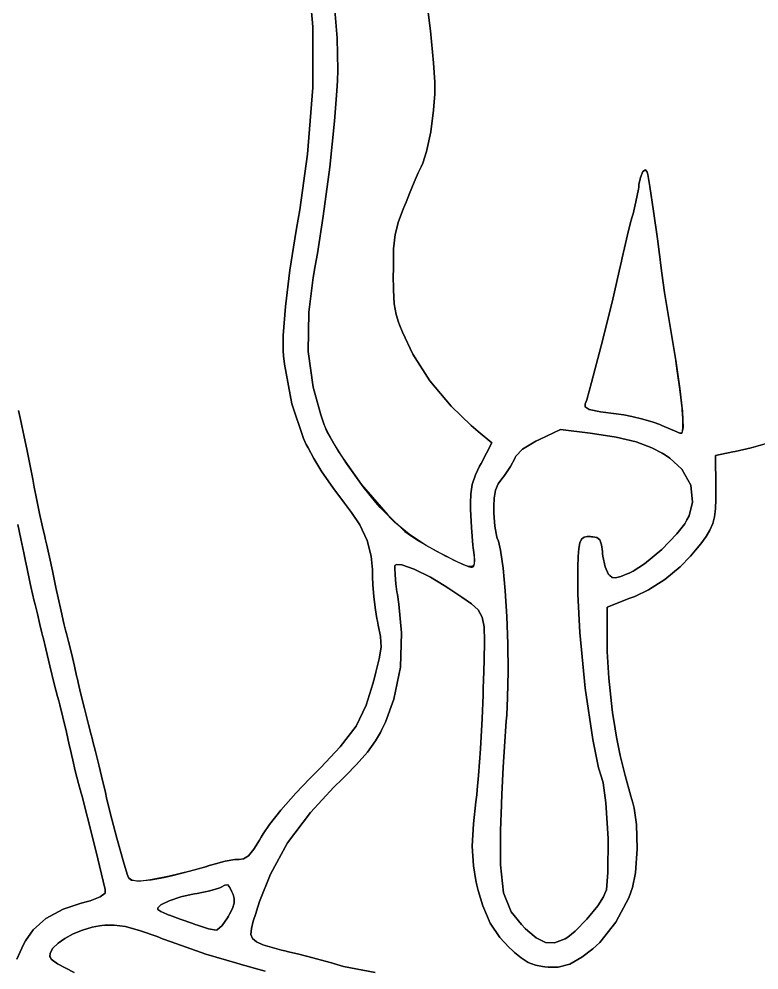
# Model space of a CAD drawing. Extents: x 0 to 13, y 0 to 16.7.
# Drawn here: x 4.368 to 6.847, y 3.202 to 6.389 of the extents above; entities that cross this region are included whole.
import ezdxf

# ---------------------------------------------------------------- set-up
doc = ezdxf.new("R2010")
doc.units = 0
doc.layers.get('0').update_dxf_attribs({"linetype": 'CONTINUOUS'})

msp = doc.modelspace()

# ---------------------------------------------------------------- linework, layer by layer
at = {"color": 0}
for points in [[(4.36621, 5.07671), (4.37272, 5.0465), (4.375, 5.03646), (4.37733, 5.02604), (4.38411, 4.99463), (4.39501, 4.94233), (4.40631, 4.88633), (4.41411, 4.84663), (4.41667, 4.83333), (4.41906, 4.82064), (4.4266, 4.78239), (4.43696, 4.73193), (4.4465, 4.68788), (4.45204, 4.66407), (4.45415, 4.65625), (4.45589, 4.64871), (4.46115, 4.62592), (4.47032, 4.58529), (4.48019, 4.53982), (4.48731, 4.50608), (4.48958, 4.49479), (4.49181, 4.48356), (4.49892, 4.44982), (4.50896, 4.40429), (4.51839, 4.36372), (4.52399, 4.34093), (4.52604, 4.33333), (4.528, 4.3259), (4.53364, 4.30339), (4.54324, 4.26383), (4.55354, 4.22), (4.56104, 4.18782), (4.56353, 4.17708), (4.56619, 4.16558), (4.57438, 4.13097), (4.58724, 4.07813), (4.60042, 4.02533), (4.60943, 3.99072), (4.61253, 3.97917), (4.61529, 3.96799), (4.62369, 3.93431), (4.63601, 3.88493), (4.64779, 3.83713), (4.655, 3.80697), (4.65728, 3.79688), (4.66103, 3.77979), (4.67372, 3.72874), (4.69581, 3.64453), (4.71789, 3.56543), (4.73047, 3.52344), (4.73438, 3.51247), (4.73546, 3.5096), (4.74522, 3.50331), (4.76992, 3.50082), (4.81039, 3.50489), (4.85422, 3.51264), (4.86876, 3.51563), (4.86876, 3.51563), (4.8789, 3.51801), (4.93929, 3.53347), (4.99658, 3.54949), (5.00521, 3.55208), (5.01378, 3.55496), (5.05897, 3.56685), (5.0905, 3.57292), (5.10101, 3.57292), (5.10579, 3.57292), (5.12022, 3.57497), (5.13618, 3.58464), (5.15403, 3.60721), (5.17307, 3.63764), (5.17914, 3.64789), (5.18528, 3.65869), (5.20649, 3.68961), (5.24501, 3.73828), (5.29486, 3.79443), (5.34065, 3.84261), (5.35622, 3.85835), (5.37847, 3.88081), (5.44363, 3.94976), (5.49685, 4.01915), (5.53054, 4.08996), (5.55285, 4.1614), (5.55935, 4.18544), (5.56332, 4.20036), (5.57471, 4.24517), (5.58083, 4.2844), (5.57856, 4.32047), (5.57135, 4.35829), (5.56874, 4.37082), (5.56679, 4.38049), (5.56218, 4.40967), (5.55686, 4.45236), (5.55333, 4.49393), (5.55208, 4.5204), (5.55208, 4.52919), (5.55208, 4.54406), (5.54785, 4.5886), (5.53424, 4.64182), (5.50944, 4.69368), (5.48199, 4.73574), (5.4719, 4.74897), (5.45844, 4.76654), (5.41868, 4.81972), (5.38226, 4.8719), (5.35525, 4.91629), (5.33621, 4.95167), (5.33018, 4.96354), (5.32053, 4.98307), (5.28163, 5.09912), (5.25678, 5.23232), (5.25418, 5.26042), (5.25239, 5.27724), (5.25304, 5.32835), (5.26042, 5.42557), (5.27556, 5.54699), (5.29183, 5.6525), (5.2979, 5.6875), (5.30854, 5.74946), (5.33404, 5.93642), (5.35194, 6.15978), (5.35167, 6.36268), (5.34033, 6.50358)], [(5.42068, 6.48649), (5.43332, 6.32536), (5.43587, 6.21799), (5.43435, 6.18229), (5.43283, 6.14828), (5.42513, 6.04622), (5.40907, 5.89258), (5.38721, 5.72868), (5.36762, 5.60319), (5.3604, 5.56147), (5.35357, 5.52294), (5.33903, 5.40631), (5.33632, 5.27539), (5.35292, 5.15528), (5.37864, 5.06239), (5.3896, 5.03228), (5.39849, 5.00782), (5.43821, 4.93896), (5.51557, 4.82943), (5.60314, 4.72732), (5.6606, 4.67128), (5.68229, 4.65625), (5.68815, 4.65224), (5.70632, 4.64074), (5.73492, 4.62375), (5.766, 4.60639), (5.79736, 4.58974), (5.82699, 4.57493), (5.85275, 4.56299), (5.87261, 4.55501), (5.8814, 4.55208), (5.88439, 4.55208), (5.88601, 4.55208), (5.891, 4.55485), (5.89399, 4.56483), (5.89344, 4.58464), (5.89068, 4.60867), (5.8896, 4.61664), (5.8896, 4.61664), (5.88851, 4.62576), (5.88368, 4.6849), (5.88043, 4.7461), (5.88021, 4.75624), (5.88021, 4.76654), (5.88135, 4.79747), (5.88618, 4.82969), (5.89686, 4.86117), (5.91064, 4.89046), (5.91564, 4.90001), (5.9521, 4.96875), (5.90625, 5.00726), (5.88265, 5.02746), (5.81554, 5.09212), (5.74397, 5.1766), (5.68767, 5.26574), (5.6524, 5.33931), (5.64268, 5.36458), (5.63938, 5.37289), (5.63135, 5.39839), (5.62483, 5.43468), (5.62201, 5.4815), (5.62169, 5.53054), (5.62185, 5.54688), (5.62185, 5.56483), (5.62272, 5.6186), (5.62744, 5.66721), (5.639, 5.71039), (5.65483, 5.75196), (5.66043, 5.76563), (5.66439, 5.77539), (5.67649, 5.80458), (5.69217, 5.84185), (5.70551, 5.87304), (5.71246, 5.88911), (5.71457, 5.89378), (5.72026, 5.90614), (5.73269, 5.94532), (5.74724, 6.01096), (5.75689, 6.08361), (5.76042, 6.13813), (5.76042, 6.15625), (5.76042, 6.17768), (5.75651, 6.24186), (5.74647, 6.34939), (5.73269, 6.45671)], [(6.87528, 4.96718), (6.82032, 4.95264), (6.76742, 4.94011), (6.75939, 4.93853), (6.70107, 4.92606), (6.7021, 4.81976), (6.70215, 4.8099), (6.70204, 4.78006), (6.70074, 4.74789), (6.69754, 4.72119), (6.69163, 4.69808), (6.68246, 4.6766), (6.66928, 4.65474), (6.65136, 4.63058), (6.634, 4.60915), (6.62815, 4.60211), (6.61746, 4.58919), (6.58231, 4.55285), (6.53185, 4.51096), (6.47618, 4.47613), (6.43033, 4.454), (6.41461, 4.44792), (6.33854, 4.41769), (6.33854, 4.30003), (6.33854, 4.27007), (6.34403, 4.18024), (6.35471, 4.07449), (6.35732, 4.05729), (6.36014, 4.03863), (6.36931, 3.98269), (6.38162, 3.92128), (6.39839, 3.85417), (6.41743, 3.78537), (6.42393, 3.76247), (6.42871, 3.74496), (6.43625, 3.69043), (6.43918, 3.60796), (6.43283, 3.528), (6.42339, 3.47894), (6.41769, 3.46354), (6.41038, 3.44456), (6.36757, 3.36253), (6.31381, 3.29503), (6.30106, 3.28331), (6.28971, 3.27322), (6.25379, 3.2449), (6.21311, 3.2219), (6.17344, 3.21212), (6.14008, 3.21212), (6.12918, 3.21354), (6.12147, 3.21442), (6.09858, 3.21864), (6.07379, 3.22775), (6.04958, 3.24333), (6.02778, 3.26139), (6.02083, 3.26768), (6.00965, 3.27778), (5.97911, 3.31125), (5.94661, 3.35992), (5.9215, 3.41715), (5.90597, 3.46892), (5.90207, 3.48643), (5.89844, 3.50265), (5.89031, 3.55197), (5.88629, 3.61697), (5.88986, 3.69243), (5.89779, 3.7654), (5.90104, 3.78961), (5.9031, 3.80572), (5.9075, 3.85428), (5.9139, 3.94353), (5.91932, 4.04568), (5.92231, 4.12315), (5.9229, 4.14899), (5.92356, 4.1716), (5.92589, 4.23936), (5.92751, 4.30533), (5.92594, 4.35215), (5.91938, 4.38504), (5.90603, 4.40918), (5.88406, 4.42979), (5.85172, 4.4521), (5.81831, 4.47385), (5.80729, 4.48122), (5.79237, 4.49115), (5.74604, 4.5185), (5.69151, 4.54557), (5.65007, 4.55979), (5.63103, 4.56125), (5.62815, 4.55832), (5.62706, 4.55757), (5.62646, 4.54878), (5.62744, 4.52696), (5.63058, 4.49636), (5.63411, 4.4694), (5.63542, 4.46039), (5.64068, 4.42871), (5.64936, 4.33225), (5.64567, 4.21679), (5.62381, 4.11019), (5.59543, 4.03282), (5.58333, 4.00836), (5.5785, 3.99858), (5.56201, 3.97017), (5.535, 3.93246), (5.49881, 3.89106), (5.4624, 3.85379), (5.44997, 3.84169), (5.42258, 3.81483), (5.34413, 3.73036), (5.26731, 3.62907), (5.21018, 3.52371), (5.17367, 3.43143), (5.16351, 3.40001), (5.16075, 3.39171), (5.15272, 3.3666), (5.14621, 3.3411), (5.14507, 3.32194), (5.15039, 3.30757), (5.16325, 3.29639), (5.18479, 3.28694), (5.2161, 3.27756), (5.24778, 3.26932), (5.25836, 3.26665), (5.27024, 3.26383), (5.30583, 3.25504), (5.3526, 3.243), (5.39307, 3.23215), (5.41482, 3.22607), (5.42188, 3.22396), (5.45518, 3.21436), (5.56114, 3.19374)], [(4.36074, 3.23833), (4.37717, 3.2755), (4.38336, 3.28749), (4.38997, 3.30067), (4.41536, 3.3374), (4.45768, 3.37554), (4.51617, 3.40588), (4.57644, 3.42671), (4.5969, 3.43229), (4.60601, 3.43468), (4.64025, 3.44792), (4.65625, 3.45964), (4.65625, 3.46354), (4.65625, 3.47265), (4.64974, 3.49994), (4.63254, 3.57476), (4.60792, 3.67421), (4.58649, 3.75694), (4.57915, 3.7844), (4.57617, 3.79519), (4.56743, 3.82753), (4.55658, 3.86942), (4.5479, 3.90528), (4.54372, 3.92426), (4.54269, 3.93024), (4.54139, 3.93625), (4.53646, 3.95742), (4.52653, 3.99924), (4.51426, 4.05007), (4.50435, 4.09065), (4.50103, 4.10417), (4.49729, 4.1186), (4.48628, 4.16183), (4.47119, 4.22217), (4.45751, 4.27821), (4.44949, 4.31174), (4.44689, 4.32292), (4.44467, 4.33231), (4.43804, 4.36035), (4.42942, 4.39638), (4.42193, 4.42692), (4.41797, 4.44299), (4.41667, 4.44792), (4.41536, 4.45313), (4.40533, 4.49701), (4.39372, 4.55186), (4.39165, 4.5625), (4.38981, 4.57206), (4.384, 4.60058), (4.37446, 4.64675), (4.3641, 4.6951)], [(5.19228, 3.19846), (5.15576, 3.20882), (5.12875, 3.21631), (5.11979, 3.21875), (5.09739, 3.22478), (4.99414, 3.25603), (4.87782, 3.29665), (4.84896, 3.30729), (4.83057, 3.31418), (4.77518, 3.33393), (4.7251, 3.34836), (4.68619, 3.35319), (4.65587, 3.35211), (4.64583, 3.35101), (4.63764, 3.35038), (4.61328, 3.34586), (4.58074, 3.33637), (4.54969, 3.32357), (4.52186, 3.30849), (4.49869, 3.2921), (4.48178, 3.27533), (4.47265, 3.25928), (4.47163, 3.24794), (4.47293, 3.24479), (4.47532, 3.23822), (4.49707, 3.22364), (4.55246, 3.19422)]]:
    msp.add_lwpolyline(points, dxfattribs=at)
at = {"color": 7}
for points in [[(5.34033, 6.50358), (5.35167, 6.36268), (5.35194, 6.15978), (5.33404, 5.93642), (5.30854, 5.74946), (5.2979, 5.6875), (5.29183, 5.6525), (5.27556, 5.54699), (5.26042, 5.42557), (5.25304, 5.32835), (5.25239, 5.27724), (5.25418, 5.26042), (5.25678, 5.23232), (5.28163, 5.09912), (5.32053, 4.98307), (5.33018, 4.96354), (5.33621, 4.95167), (5.35525, 4.91629), (5.38226, 4.8719), (5.41868, 4.81972), (5.45844, 4.76654), (5.4719, 4.74897), (5.48199, 4.73574), (5.50944, 4.69368), (5.53424, 4.64182), (5.54785, 4.5886), (5.55208, 4.54406), (5.55208, 4.52919), (5.55208, 4.5204), (5.55333, 4.49393), (5.55686, 4.45236), (5.56218, 4.40967), (5.56679, 4.38049), (5.56874, 4.37082), (5.57135, 4.35829), (5.57856, 4.32047), (5.58083, 4.2844), (5.57471, 4.24517), (5.56332, 4.20036), (5.55935, 4.18544), (5.55285, 4.1614), (5.53054, 4.08996), (5.49685, 4.01915), (5.44363, 3.94976), (5.37847, 3.88081), (5.35622, 3.85835), (5.34065, 3.84261), (5.29486, 3.79443), (5.24501, 3.73828), (5.20649, 3.68961), (5.18528, 3.65869), (5.17914, 3.64789), (5.17307, 3.63764), (5.15403, 3.60721), (5.13618, 3.58464), (5.12022, 3.57497), (5.10579, 3.57292), (5.10101, 3.57292), (5.0905, 3.57292), (5.05897, 3.56685), (5.01378, 3.55496), (5.00521, 3.55208), (4.98921, 3.54693), (4.94049, 3.53342), (4.87067, 3.51671), (4.80843, 3.50467), (4.77707, 3.5), (4.76665, 3.5), (4.76133, 3.5), (4.74539, 3.5039), (4.73486, 3.51096), (4.73438, 3.51247), (4.73438, 3.51247), (4.73047, 3.52344), (4.71789, 3.56543), (4.69581, 3.64453), (4.67372, 3.72874), (4.66103, 3.77979), (4.65728, 3.79688), (4.655, 3.80697), (4.64779, 3.83713), (4.63601, 3.88493), (4.62369, 3.93431), (4.61529, 3.96799), (4.61253, 3.97917), (4.60943, 3.99072), (4.60042, 4.02533), (4.58724, 4.07813), (4.57438, 4.13097), (4.56619, 4.16558), (4.56353, 4.17708), (4.56104, 4.18782), (4.55354, 4.22), (4.54324, 4.26383), (4.53364, 4.30339), (4.528, 4.3259), (4.52604, 4.33333), (4.52399, 4.34093), (4.51839, 4.36372), (4.50896, 4.40429), (4.49892, 4.44982), (4.49181, 4.48356), (4.48958, 4.49479), (4.48731, 4.50608), (4.48019, 4.53982), (4.47032, 4.58529), (4.46115, 4.62592), (4.45589, 4.64871), (4.45415, 4.65625), (4.45204, 4.66407), (4.4465, 4.68788), (4.43696, 4.73193), (4.4266, 4.78239), (4.41906, 4.82064), (4.41667, 4.83333), (4.41411, 4.84663), (4.40631, 4.88633), (4.39501, 4.94233), (4.38411, 4.99463), (4.37733, 5.02604), (4.375, 5.03646), (4.37272, 5.0465), (4.36621, 5.07671)], [(5.73269, 6.45671), (5.74647, 6.34939), (5.75651, 6.24186), (5.76042, 6.17768), (5.76042, 6.15625), (5.76042, 6.13813), (5.75689, 6.08361), (5.74724, 6.01096), (5.73269, 5.94532), (5.72026, 5.90614), (5.71457, 5.89378), (5.71246, 5.88911), (5.70551, 5.87304), (5.69217, 5.84185), (5.67649, 5.80458), (5.66439, 5.77539), (5.66043, 5.76563), (5.65483, 5.75196), (5.639, 5.71039), (5.62744, 5.66721), (5.62272, 5.6186), (5.62185, 5.56483), (5.62185, 5.54688), (5.62169, 5.53054), (5.62201, 5.4815), (5.62483, 5.43468), (5.63135, 5.39839), (5.63938, 5.37289), (5.64268, 5.36458), (5.6524, 5.33931), (5.68767, 5.26574), (5.74397, 5.1766), (5.81554, 5.09212), (5.88265, 5.02746), (5.90625, 5.00726), (5.9521, 4.96875), (5.91564, 4.90001), (5.91064, 4.89046), (5.89686, 4.86117), (5.88618, 4.82969), (5.88135, 4.79747), (5.88021, 4.76654), (5.88021, 4.75624), (5.88043, 4.7461), (5.88368, 4.6849), (5.88851, 4.62576), (5.8896, 4.61664), (5.89051, 4.61025), (5.89301, 4.59093), (5.89415, 4.57215), (5.89199, 4.56), (5.88564, 4.55419), (5.87408, 4.55442), (5.85644, 4.56044), (5.83171, 4.57194), (5.80707, 4.58436), (5.79893, 4.58854), (5.79893, 4.58854), (5.78142, 4.5975), (5.72982, 4.62625), (5.67443, 4.66292), (5.62608, 4.70324), (5.58963, 4.73947), (5.57813, 4.75206), (5.56315, 4.76878), (5.52111, 4.8215), (5.46506, 4.89963), (5.41846, 4.97401), (5.39524, 5.01714), (5.3896, 5.03228), (5.37864, 5.06239), (5.35292, 5.15528), (5.33632, 5.27539), (5.33903, 5.40631), (5.35357, 5.52294), (5.3604, 5.56147), (5.36762, 5.60319), (5.38721, 5.72868), (5.40907, 5.89258), (5.42513, 6.04622), (5.43283, 6.14828), (5.43435, 6.18229), (5.43587, 6.21799), (5.43332, 6.32536), (5.42068, 6.48649)], [(5.56114, 3.19374), (5.45518, 3.21436), (5.42188, 3.22396), (5.41482, 3.22607), (5.39307, 3.23215), (5.3526, 3.243), (5.30583, 3.25504), (5.27024, 3.26383), (5.25836, 3.26665), (5.24778, 3.26932), (5.2161, 3.27756), (5.18479, 3.28694), (5.16325, 3.29639), (5.15039, 3.30757), (5.14507, 3.32194), (5.14621, 3.3411), (5.15272, 3.3666), (5.16075, 3.39171), (5.16351, 3.40001), (5.17367, 3.43143), (5.21018, 3.52371), (5.26731, 3.62907), (5.34413, 3.73036), (5.42258, 3.81483), (5.44997, 3.84169), (5.4624, 3.85379), (5.49881, 3.89106), (5.535, 3.93246), (5.56201, 3.97017), (5.5785, 3.99858), (5.58333, 4.00836), (5.59543, 4.03282), (5.62381, 4.11019), (5.64567, 4.21679), (5.64936, 4.33225), (5.64068, 4.42871), (5.63542, 4.46039), (5.63411, 4.4694), (5.63058, 4.49636), (5.62744, 4.52696), (5.62646, 4.54878), (5.62706, 4.55757), (5.62815, 4.55832), (5.63103, 4.56125), (5.65007, 4.55979), (5.69151, 4.54557), (5.74604, 4.5185), (5.79237, 4.49115), (5.80729, 4.48122), (5.81831, 4.47385), (5.85172, 4.4521), (5.88406, 4.42979), (5.90603, 4.40918), (5.91938, 4.38504), (5.92594, 4.35215), (5.92751, 4.30533), (5.92589, 4.23936), (5.92356, 4.1716), (5.9229, 4.14899), (5.92231, 4.12315), (5.91932, 4.04568), (5.9139, 3.94353), (5.9075, 3.85428), (5.9031, 3.80572), (5.90104, 3.78961), (5.89779, 3.7654), (5.88986, 3.69243), (5.88629, 3.61697), (5.89031, 3.55197), (5.89844, 3.50265), (5.90207, 3.48643), (5.90597, 3.46892), (5.9215, 3.41715), (5.94661, 3.35992), (5.97911, 3.31125), (6.00965, 3.27778), (6.02083, 3.26768), (6.02778, 3.26139), (6.04958, 3.24333), (6.07379, 3.22775), (6.09858, 3.21864), (6.12147, 3.21442), (6.12918, 3.21354), (6.14008, 3.21212), (6.17344, 3.21212), (6.21311, 3.2219), (6.25379, 3.2449), (6.28971, 3.27322), (6.30106, 3.28331), (6.31381, 3.29503), (6.36757, 3.36253), (6.41038, 3.44456), (6.41769, 3.46354), (6.42339, 3.47894), (6.43283, 3.528), (6.43918, 3.60796), (6.43625, 3.69043), (6.42871, 3.74496), (6.42393, 3.76247), (6.41743, 3.78537), (6.39839, 3.85417), (6.38162, 3.92128), (6.36931, 3.98269), (6.36014, 4.03863), (6.35732, 4.05729), (6.35471, 4.07449), (6.34403, 4.18024), (6.33854, 4.27007), (6.33854, 4.30003), (6.33854, 4.41769), (6.41461, 4.44792), (6.43033, 4.454), (6.47618, 4.47613), (6.53185, 4.51096), (6.58231, 4.55285), (6.61746, 4.58919), (6.62815, 4.60211), (6.634, 4.60915), (6.65136, 4.63058), (6.66928, 4.65474), (6.68246, 4.6766), (6.69163, 4.69808), (6.69754, 4.72119), (6.70074, 4.74789), (6.70204, 4.78006), (6.70215, 4.8099), (6.7021, 4.81976), (6.70107, 4.92606), (6.75939, 4.93853), (6.76742, 4.94011), (6.82032, 4.95264), (6.87528, 4.96718)], [(4.3641, 4.6951), (4.37446, 4.64675), (4.384, 4.60058), (4.38981, 4.57206), (4.39165, 4.5625), (4.39372, 4.55186), (4.40533, 4.49701), (4.41536, 4.45313), (4.41667, 4.44792), (4.41797, 4.44299), (4.42193, 4.42692), (4.42942, 4.39638), (4.43804, 4.36035), (4.44467, 4.33231), (4.44689, 4.32292), (4.44949, 4.31174), (4.45751, 4.27821), (4.47119, 4.22217), (4.48628, 4.16183), (4.49729, 4.1186), (4.50103, 4.10417), (4.50435, 4.09065), (4.51426, 4.05007), (4.52653, 3.99924), (4.53646, 3.95742), (4.54139, 3.93625), (4.54269, 3.93024), (4.54372, 3.92426), (4.5479, 3.90528), (4.55658, 3.86942), (4.56743, 3.82753), (4.57617, 3.79519), (4.57915, 3.7844), (4.58649, 3.75694), (4.60792, 3.67421), (4.63254, 3.57476), (4.64974, 3.49994), (4.65625, 3.47265), (4.65625, 3.46354), (4.65625, 3.45964), (4.64025, 3.44792), (4.60601, 3.43468), (4.5969, 3.43229), (4.57644, 3.42671), (4.51617, 3.40588), (4.45768, 3.37554), (4.41536, 3.3374), (4.38997, 3.30067), (4.38336, 3.28749), (4.37717, 3.2755), (4.36074, 3.23833)], [(4.55246, 3.19422), (4.49707, 3.22364), (4.47532, 3.23822), (4.47293, 3.24479), (4.47163, 3.24794), (4.47265, 3.25928), (4.48178, 3.27533), (4.49869, 3.2921), (4.52186, 3.30849), (4.54969, 3.32357), (4.58074, 3.33637), (4.61328, 3.34586), (4.63764, 3.35038), (4.64583, 3.35101), (4.65587, 3.35211), (4.68619, 3.35319), (4.7251, 3.34836), (4.77518, 3.33393), (4.83057, 3.31418), (4.84896, 3.30729), (4.87782, 3.29665), (4.99414, 3.25603), (5.09739, 3.22478), (5.11979, 3.21875), (5.12875, 3.21631), (5.15576, 3.20882), (5.19228, 3.19846)]]:
    msp.add_lwpolyline(points, dxfattribs=at)
at = {"color": 0}
for points in [[(6.58957, 5.07497), (6.58886, 5.08421), (6.58599, 5.11182), (6.58057, 5.15597), (6.57417, 5.20215), (6.56939, 5.23415), (6.56771, 5.24479), (6.56207, 5.27832), (6.54536, 5.37885), (6.53033, 5.47265), (6.52094, 5.53722), (6.51671, 5.57183), (6.51563, 5.58333), (6.51378, 5.5995), (6.50662, 5.65294), (6.49349, 5.74457), (6.48074, 5.82801), (6.47424, 5.86774), (6.47293, 5.87294), (6.47211, 5.87587), (6.46615, 5.88351), (6.4579, 5.87765), (6.44987, 5.85775), (6.44472, 5.83404), (6.44374, 5.82607), (6.44265, 5.81907), (6.43446, 5.77686), (6.42469, 5.73568), (6.4229, 5.72917), (6.42079, 5.72265), (6.41542, 5.70264), (6.40625, 5.66536), (6.39621, 5.62224), (6.38883, 5.58919), (6.38644, 5.57813), (6.37875, 5.54372), (6.35439, 5.44065), (6.31819, 5.29443), (6.28592, 5.17111), (6.26953, 5.11253), (6.26563, 5.10211), (6.26449, 5.09928), (6.26411, 5.08951), (6.27783, 5.08089), (6.31538, 5.07324), (6.36789, 5.06586), (6.38542, 5.06353), (6.39426, 5.06228), (6.42063, 5.05729), (6.45779, 5.04844), (6.49262, 5.03808), (6.514, 5.03028), (6.52083, 5.02707), (6.52865, 5.02344), (6.56392, 5.00863), (6.5816, 5.00103), (6.58751, 5.00103), (6.588, 5.00097), (6.5906, 5.00629), (6.59201, 5.02203), (6.59174, 5.04574), (6.59028, 5.06771), (6.58957, 5.07497)], [(6.19689, 3.30729), (6.20622, 3.31213), (6.23118, 3.33268), (6.27056, 3.37267), (6.30643, 3.41775), (6.32563, 3.44764), (6.33018, 3.45833), (6.33539, 3.4706), (6.34065, 3.52919), (6.34164, 3.64312), (6.33399, 3.76232), (6.32497, 3.82969), (6.31874, 3.84896), (6.30897, 3.87978), (6.28965, 3.97526), (6.26432, 4.14665), (6.24636, 4.33328), (6.23958, 4.46224), (6.23958, 4.50521), (6.23958, 4.51687), (6.23981, 4.55186), (6.24089, 4.588), (6.24306, 4.61481), (6.24685, 4.63363), (6.25261, 4.64567), (6.26064, 4.65229), (6.27149, 4.65474), (6.28196, 4.65457), (6.28543, 4.65419), (6.28999, 4.65375), (6.30371, 4.65126), (6.31392, 4.64393), (6.31922, 4.62739), (6.32215, 4.60454), (6.32292, 4.5969), (6.32368, 4.58936), (6.33149, 4.55328), (6.34239, 4.52815), (6.34478, 4.52604), (6.347, 4.52382), (6.35487, 4.51812), (6.36638, 4.51628), (6.38374, 4.52094), (6.40457, 4.52935), (6.41146, 4.53228), (6.42529, 4.53842), (6.46371, 4.56396), (6.52083, 4.61122), (6.57167, 4.66357), (6.59864, 4.69775), (6.60519, 4.71039), (6.61225, 4.72418), (6.62397, 4.77035), (6.61806, 4.82736), (6.58772, 4.8801), (6.54818, 4.91732), (6.53331, 4.92708), (6.52246, 4.93425), (6.4879, 4.95242), (6.435, 4.9719), (6.36822, 4.98747), (6.303, 4.99815), (6.28125, 5.00103), (6.18126, 5.01357), (6.11143, 4.98019), (6.0989, 4.97424), (6.05479, 4.94808), (6.03201, 4.92453), (6.03022, 4.91982), (6.02892, 4.91618), (6.01417, 4.88938), (5.99371, 4.85938), (5.98958, 4.85417), (5.98525, 4.84868), (5.97325, 4.83128), (5.96376, 4.8099), (5.95936, 4.78386), (5.95833, 4.75613), (5.95833, 4.74685), (5.95833, 4.73269), (5.96169, 4.69011), (5.96821, 4.65315), (5.96978, 4.64899), (5.97358, 4.6396), (5.98042, 4.60932), (5.98958, 4.54915), (5.99696, 4.47347), (6.00244, 4.38726), (6.00569, 4.29546), (6.00651, 4.20307), (6.00472, 4.11507), (6.00168, 4.0561), (6, 4.03646), (5.99858, 4.01937), (5.99501, 3.96799), (5.98996, 3.88222), (5.98546, 3.78999), (5.98292, 3.72407), (5.98232, 3.7021), (5.98118, 3.66536), (5.98074, 3.55496), (5.99046, 3.46094), (6.01639, 3.3974), (6.05067, 3.35454), (6.06353, 3.34169), (6.07206, 3.33317), (6.10004, 3.30968), (6.13135, 3.29406), (6.16211, 3.29368), (6.18869, 3.30296), (6.19689, 3.30729)], [(5.06976, 3.38336), (5.07329, 3.38949), (5.08301, 3.40826), (5.08903, 3.42643), (5.08882, 3.44211), (5.08496, 3.45518), (5.08333, 3.45936), (5.08122, 3.46436), (5.07443, 3.47906), (5.067, 3.48753), (5.05707, 3.48665), (5.04465, 3.48042), (5.04064, 3.47814), (5.03776, 3.47683), (5.00738, 3.46772), (4.96511, 3.45861), (4.95628, 3.45731), (4.94467, 3.4554), (4.91021, 3.44732), (4.87093, 3.43425), (4.84358, 3.42025), (4.83333, 3.41054), (4.83333, 3.40728), (4.83333, 3.40506), (4.84347, 3.39822), (4.86301, 3.38906), (4.86774, 3.38747), (4.87213, 3.38596), (4.90793, 3.37332), (4.95053, 3.35807), (4.95833, 3.35519), (4.96615, 3.35238), (5.00282, 3.34076), (5.0281, 3.33599), (5.03022, 3.33649), (5.03228, 3.33675), (5.04801, 3.35135), (5.06635, 3.37739), (5.06976, 3.38336)]]:
    msp.add_lwpolyline(points, close=True, dxfattribs=at)
at = {"color": 7}
for points in [[(6.52083, 5.02707), (6.514, 5.03028), (6.49262, 5.03808), (6.45779, 5.04844), (6.42063, 5.05729), (6.39426, 5.06228), (6.38542, 5.06353), (6.36789, 5.06586), (6.31538, 5.07324), (6.27783, 5.08089), (6.26411, 5.08951), (6.26449, 5.09928), (6.26563, 5.10211), (6.26953, 5.11253), (6.28592, 5.17111), (6.31819, 5.29443), (6.35439, 5.44065), (6.37875, 5.54372), (6.38644, 5.57813), (6.38883, 5.58919), (6.39621, 5.62224), (6.40625, 5.66536), (6.41542, 5.70264), (6.42079, 5.72265), (6.4229, 5.72917), (6.42469, 5.73568), (6.43446, 5.77686), (6.44265, 5.81907), (6.44374, 5.82607), (6.44472, 5.83404), (6.44987, 5.85775), (6.4579, 5.87765), (6.46615, 5.88351), (6.47211, 5.87587), (6.47293, 5.87294), (6.47424, 5.86774), (6.48074, 5.82801), (6.49349, 5.74457), (6.50662, 5.65294), (6.51378, 5.5995), (6.51563, 5.58333), (6.51671, 5.57183), (6.52094, 5.53722), (6.53033, 5.47265), (6.54536, 5.37885), (6.56207, 5.27832), (6.56771, 5.24479), (6.57156, 5.22151), (6.5816, 5.15121), (6.59006, 5.07335), (6.59229, 5.02024), (6.58822, 5.00097), (6.58751, 5.00103), (6.5816, 5.00103), (6.56392, 5.00863), (6.52865, 5.02344), (6.52083, 5.02707)], [(6.06353, 3.34169), (6.05067, 3.35454), (6.01639, 3.3974), (5.99046, 3.46094), (5.98074, 3.55496), (5.98118, 3.66536), (5.98232, 3.7021), (5.98292, 3.72407), (5.98546, 3.78999), (5.98996, 3.88222), (5.99501, 3.96799), (5.99858, 4.01937), (6, 4.03646), (6.00168, 4.0561), (6.00472, 4.11507), (6.00651, 4.20307), (6.00569, 4.29546), (6.00244, 4.38726), (5.99696, 4.47347), (5.98958, 4.54915), (5.98042, 4.60932), (5.97358, 4.6396), (5.96978, 4.64899), (5.96821, 4.65315), (5.96169, 4.69011), (5.95833, 4.73269), (5.95833, 4.74685), (5.95833, 4.75613), (5.95936, 4.78386), (5.96376, 4.8099), (5.97325, 4.83128), (5.98525, 4.84868), (5.98958, 4.85417), (5.99371, 4.85938), (6.01417, 4.88938), (6.02892, 4.91618), (6.03022, 4.91982), (6.03201, 4.92453), (6.05479, 4.94808), (6.0989, 4.97424), (6.11143, 4.98019), (6.18126, 5.01357), (6.28125, 5.00103), (6.303, 4.99815), (6.36822, 4.98747), (6.435, 4.9719), (6.4879, 4.95242), (6.52246, 4.93425), (6.53331, 4.92708), (6.54818, 4.91732), (6.58772, 4.8801), (6.61806, 4.82736), (6.62397, 4.77035), (6.61225, 4.72418), (6.60519, 4.71039), (6.59864, 4.69775), (6.57167, 4.66357), (6.52083, 4.61122), (6.46371, 4.56396), (6.42529, 4.53842), (6.41146, 4.53228), (6.40457, 4.52935), (6.38374, 4.52094), (6.36638, 4.51628), (6.35487, 4.51812), (6.347, 4.52382), (6.34478, 4.52604), (6.34239, 4.52815), (6.33149, 4.55328), (6.32368, 4.58936), (6.32292, 4.5969), (6.32215, 4.60454), (6.31922, 4.62739), (6.31392, 4.64393), (6.30371, 4.65126), (6.28999, 4.65375), (6.28543, 4.65419), (6.28196, 4.65457), (6.27149, 4.65474), (6.26064, 4.65229), (6.25261, 4.64567), (6.24685, 4.63363), (6.24306, 4.61481), (6.24089, 4.588), (6.23981, 4.55186), (6.23958, 4.51687), (6.23958, 4.50521), (6.23958, 4.46224), (6.24636, 4.33328), (6.26432, 4.14665), (6.28965, 3.97526), (6.30897, 3.87978), (6.31874, 3.84896), (6.32497, 3.82969), (6.33399, 3.76232), (6.34164, 3.64312), (6.34065, 3.52919), (6.33539, 3.4706), (6.33018, 3.45833), (6.32563, 3.44764), (6.30643, 3.41775), (6.27056, 3.37267), (6.23118, 3.33268), (6.20622, 3.31213), (6.19689, 3.30729), (6.18869, 3.30296), (6.16211, 3.29368), (6.13135, 3.29406), (6.10004, 3.30968), (6.07206, 3.33317), (6.06353, 3.34169)], [(4.95833, 3.35519), (4.95053, 3.35807), (4.90793, 3.37332), (4.87213, 3.38596), (4.86774, 3.38747), (4.86301, 3.38906), (4.84347, 3.39822), (4.83333, 3.40506), (4.83333, 3.40728), (4.83333, 3.41054), (4.84358, 3.42025), (4.87093, 3.43425), (4.91021, 3.44732), (4.94467, 3.4554), (4.95628, 3.45731), (4.96511, 3.45861), (5.00738, 3.46772), (5.03776, 3.47683), (5.04064, 3.47814), (5.04465, 3.48042), (5.05707, 3.48665), (5.067, 3.48753), (5.07443, 3.47906), (5.08122, 3.46436), (5.08333, 3.45936), (5.08496, 3.45518), (5.08882, 3.44211), (5.08903, 3.42643), (5.08301, 3.40826), (5.07329, 3.38949), (5.06976, 3.38336), (5.06635, 3.37739), (5.04801, 3.35135), (5.03228, 3.33675), (5.03022, 3.33649), (5.0281, 3.33599), (5.00282, 3.34076), (4.96615, 3.35238), (4.95833, 3.35519)]]:
    msp.add_lwpolyline(points, close=True, dxfattribs=at)

doc.saveas('drawing.dxf')
